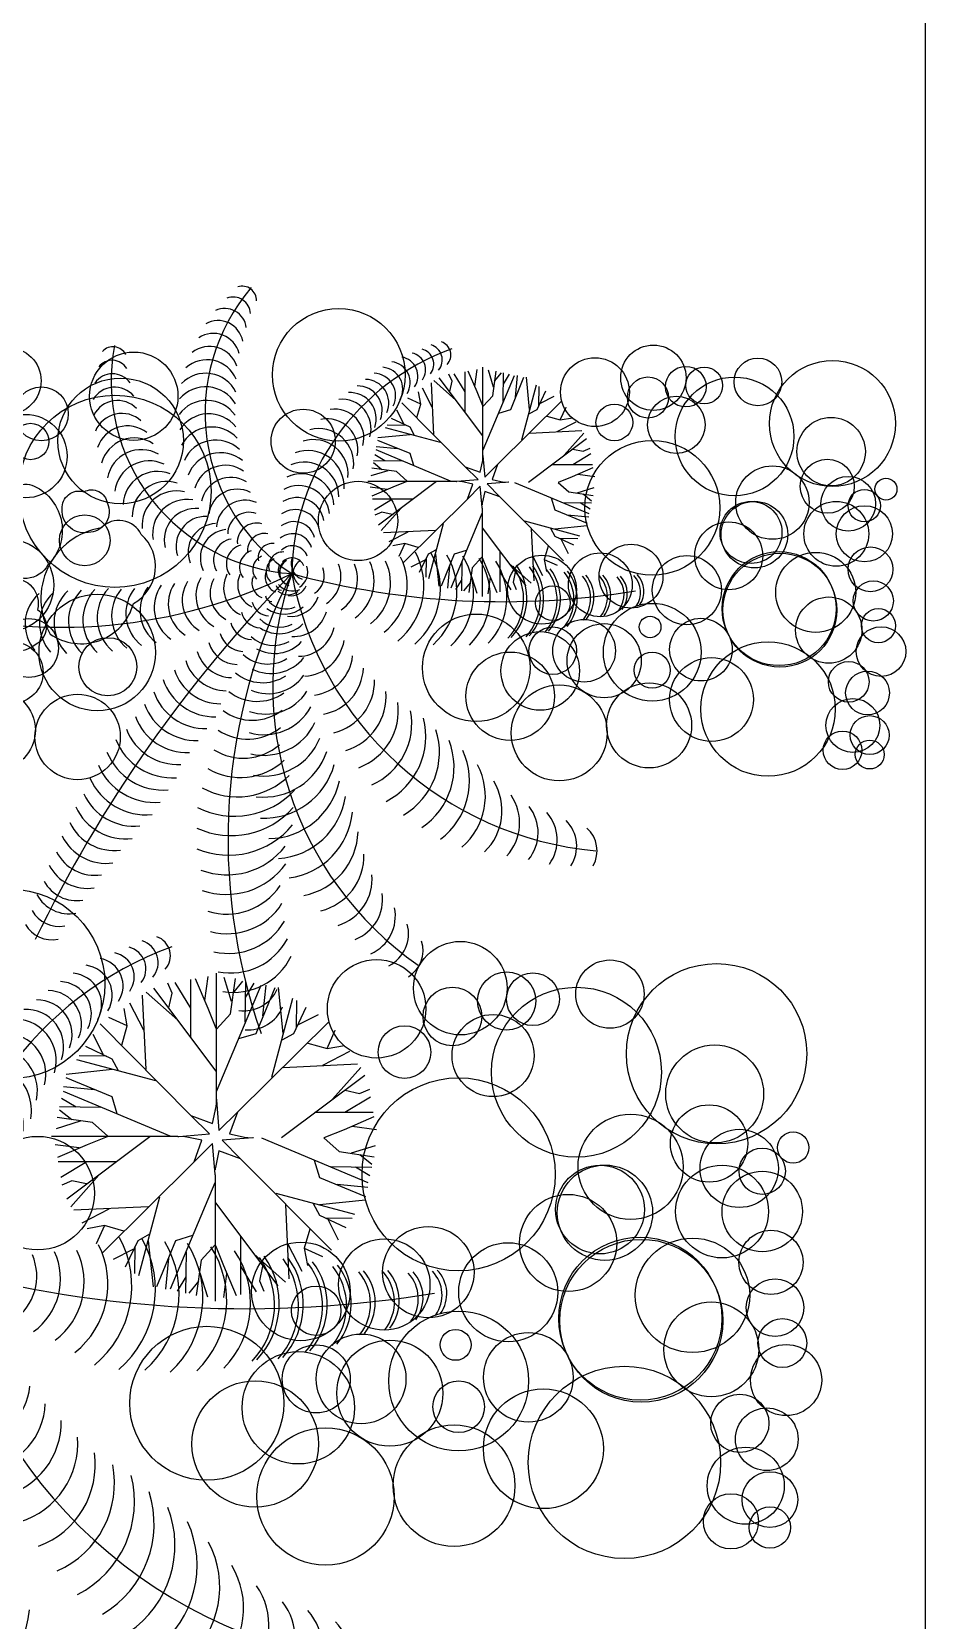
# Model space of a CAD drawing. Header units: inches. Extents: x 0 to 2330, y 0 to 1444.
# Drawn here: x 1034.4 to 1067, y 388.1 to 446 of the extents above; entities that cross this region are included whole.
import ezdxf

# ---------------------------------------------------------------- set-up
doc = ezdxf.new("R2010")
doc.units = ezdxf.units.IN
doc.header["$MEASUREMENT"] = 0
doc.layers.add('BOUNDRY WALL', color=41, linetype='Continuous')
doc.layers.add('Plants', color=92, linetype='Continuous')

# ---------------------------------------------------------------- blocks, each defined once
blk = doc.blocks.new('18')
at = {"layer": 'Plants'}
for p, q in [((7031.54, 13080.53), (7027.02, 13091.06)), ((7030.41, 13083.31), (7031.54, 13091.87)), ((7034.45, 13046.67), (7034.45, 13093.08)), ((7039.8, 13083.03), (7037.17, 13091.52)), ((7039.4, 13078.65), (7041.17, 13091.1)), ((7020.79, 13076.37), (7009.61, 13086.35)), ((7034.37, 13058.35), (7012.3, 13087.72)), ((7018.81, 13085.94), (7017.25, 13089.54)), ((7017.68, 13080.78), (7018.81, 13085.94)), ((7025.46, 13080.68), (7019.94, 13089.79)), ((7025.46, 13070.15), (7025.46, 13090.75)), ((7034.54, 13051.19), (7050.33, 13088.83)), ((7040.36, 13086), (7043.8, 13090.25)), ((7044.66, 13075.67), (7044.91, 13090.25)), ((7044.76, 13084.45), (7047.85, 13089.54)), ((7048.51, 13071.71), (7055.19, 13087.99)), ((7050.89, 13077.94), (7052, 13088.83)), ((7058.08, 13071.71), (7056.41, 13087.99)), ((7002.96, 13074.4), (7001.83, 13080.53)), ((7008.76, 13072.88), (7003.81, 13082.45)), ((7009.61, 13058.91), (7008.34, 13085.23)), ((7034.37, 13073.44), (7031.54, 13080.53)), ((7054.08, 13056.29), (7061.52, 13084.16)), ((7061.82, 13071.71), (7066.23, 13081.05)), ((7062.79, 13073.69), (7062.94, 13083.32)), ((7025.46, 13042.71), (6993.34, 13075.11)), ((6996.45, 13077.34), (6996.45, 13077.34)), ((7002.96, 13074.4), (6996.45, 13077.34)), ((7000.98, 13067.62), (7002.96, 13074.4)), ((7034.54, 13073.27), (7039.4, 13078.65)), ((7041.88, 13043.84), (7074.28, 13075.96)), ((7063.49, 13074.83), (7070.53, 13078.36)), ((6994.47, 13064.33), (6990.93, 13071.36)), ((7042.43, 13069.87), (7048.51, 13071.71)), ((7057.67, 13069.45), (7061.82, 13071.71)), ((7073.57, 13066.34), (7076.51, 13072.84)), ((7076.51, 13072.84), (7076.51, 13072.84)), ((6995.6, 13063.62), (6985.98, 13063.77)), ((6997.58, 13062.65), (6988.24, 13067.06)), ((7066.79, 13068.32), (7073.57, 13066.34)), ((7072.05, 13060.53), (7081.62, 13065.49)), ((7073.57, 13066.34), (7079.7, 13067.47)), ((6997.58, 13058.91), (6981.31, 13057.24)), ((7013.01, 13054.91), (6985.13, 13062.35)), ((6999.85, 13058.5), (6997.58, 13062.65)), ((7058.08, 13059.68), (7084.4, 13060.96)), ((7075.54, 13048.51), (7085.52, 13059.68)), ((6991.36, 13051.72), (6980.46, 13052.83)), ((6997.58, 13049.34), (6981.31, 13056.02)), ((7057.52, 13034.92), (7086.89, 13057)), ((7085.11, 13050.49), (7088.71, 13052.04)), ((6984.85, 13045.59), (6979.75, 13048.68)), ((7018.1, 13035.37), (6980.46, 13051.16)), ((6999.42, 13043.26), (6997.58, 13049.34)), ((7034.46, 13048.12), (7035.35, 13037.33)), ((7079.85, 13043.84), (7088.96, 13049.35)), ((7079.95, 13051.62), (7085.11, 13050.49)), ((6986.26, 13040.63), (6977.77, 13038)), ((6990.65, 13040.23), (6978.2, 13042)), ((6993.62, 13045.49), (6979.04, 13045.74)), ((6983.29, 13041.19), (6979.04, 13044.63)), ((7025.46, 13042.71), (7033.1, 13039.92)), ((7031.97, 13036.18), (7025.46, 13042.71)), ((7033.1, 13039.92), (7034.37, 13045.87)), ((7035.35, 13037.33), (7041.88, 13043.84)), ((7041.88, 13043.84), (7039.09, 13036.19)), ((7069.32, 13043.84), (7089.92, 13043.84)), ((7079.7, 13037.75), (7090.23, 13042.28)), ((7020.86, 13035.28), (6976.21, 13035.28)), ((7010.94, 13035.2), (6981.58, 13013.13)), ((6995.86, 13035.2), (6988.77, 13032.37)), ((6996.03, 13035.37), (6990.65, 13040.23)), ((7021.17, 13035.3), (7031.97, 13036.18)), ((7029.37, 13033.93), (7023.42, 13035.2)), ((7047.29, 13034.83), (7036.5, 13033.95)), ((7039.09, 13036.19), (7045.04, 13034.93)), ((7072.61, 13034.92), (7079.7, 13037.75)), ((7082.48, 13038.88), (7091.04, 13037.75)), ((6985.98, 13031.24), (6977.43, 13032.37)), ((6988.77, 13032.37), (6978.24, 13027.85)), ((7026.59, 13026.29), (7029.37, 13033.93)), ((7033.12, 13032.8), (7026.59, 13026.29)), ((7034, 13022), (7033.12, 13032.8)), ((7035.36, 13030.2), (7034.1, 13024.26)), ((7043.01, 13027.42), (7035.36, 13030.2)), ((7036.5, 13033.95), (7043.01, 13027.42)), ((7050.36, 13034.76), (7088, 13018.96)), ((7072.44, 13034.76), (7077.82, 13029.9)), ((7077.82, 13029.9), (7090.27, 13028.13)), ((7082.2, 13029.49), (7090.69, 13032.13)), ((6999.15, 13026.29), (6978.54, 13026.29)), ((6988.62, 13026.29), (6979.5, 13020.77)), ((7026.59, 13026.29), (6994.19, 12994.17)), ((7043.01, 13027.42), (7075.13, 12995.02)), ((7069.04, 13026.86), (7070.88, 13020.79)), ((7074.84, 13024.63), (7089.42, 13024.38)), ((7083.62, 13024.53), (7088.71, 13021.44)), ((7085.17, 13028.94), (7089.42, 13025.49)), ((6983.35, 13019.64), (6979.76, 13018.08)), ((6992.92, 13021.62), (6982.95, 13010.44)), ((6988.51, 13018.51), (6983.35, 13019.64)), ((7033.93, 13018.93), (7018.13, 12981.29)), ((7034.01, 13021.69), (7034.01, 12977.04)), ((7070.88, 13020.79), (7087.16, 13014.1)), ((7077.11, 13018.41), (7088, 13017.29)), ((7014.39, 13013.84), (7006.94, 12985.96)), ((7055.46, 13015.22), (7083.33, 13007.77)), ((7070.88, 13011.22), (7087.16, 13012.89)), ((7010.39, 13010.44), (6984.06, 13009.17)), ((6996.41, 13009.59), (6986.84, 13004.64)), ((7034.09, 13011.77), (7056.17, 12982.41)), ((7058.85, 13011.22), (7060.13, 12984.89)), ((7068.62, 13011.62), (7070.88, 13007.47)), ((7070.88, 13007.47), (7080.22, 13003.07)), ((6994.89, 13003.79), (6988.77, 13002.66)), ((6994.89, 13003.79), (6991.96, 12997.28)), ((7001.68, 13001.81), (6994.89, 13003.79)), ((7067.49, 13002.51), (7065.5, 12995.72)), ((7072.86, 13006.51), (7082.49, 13006.36)), ((7074, 13005.8), (7077.53, 12998.76)), ((6991.96, 12997.28), (6991.96, 12997.28)), ((7006.64, 12998.41), (7002.23, 12989.07)), ((7005.68, 12996.43), (7005.53, 12986.81)), ((7010.79, 13000.68), (7006.64, 12998.41)), ((7010.39, 12998.41), (7012.06, 12982.14)), ((7019.95, 12998.41), (7013.27, 12982.14)), ((7026.03, 13000.25), (7019.95, 12998.41)), ((7033.93, 12996.86), (7029.07, 12991.48)), ((7034.09, 12996.69), (7036.92, 12989.6)), ((7043.01, 12999.98), (7043.01, 12979.37)), ((7059.7, 12997.24), (7064.66, 12987.67)), ((7065.5, 12995.72), (7066.64, 12989.6)), ((7065.5, 12995.72), (7072.01, 12992.79)), ((7004.97, 12995.3), (6997.93, 12991.76)), ((7017.58, 12992.19), (7016.46, 12981.29)), ((7023.8, 12994.45), (7023.55, 12979.87)), ((7029.07, 12991.48), (7027.3, 12979.03)), ((7047.68, 12993.75), (7058.85, 12983.78)), ((7072.01, 12992.79), (7072.01, 12992.79)), ((7023.7, 12985.68), (7020.61, 12980.58)), ((7028.66, 12987.09), (7031.3, 12978.6)), ((7036.92, 12989.6), (7041.45, 12979.07)), ((7038.05, 12986.81), (7036.92, 12978.26)), ((7043.01, 12989.45), (7048.52, 12980.33)), ((7050.79, 12989.35), (7049.66, 12984.18)), ((7028.11, 12984.12), (7024.66, 12979.87)), ((7049.66, 12984.18), (7051.21, 12980.59))]:
    blk.add_line(p, q, dxfattribs=at)
for points in [[(6814.31, 12992.97, -0.520567), (6792.12, 12990.81, -0.520567), (6785.22, 13005, -0.520567), (6792.5, 13024.44, -0.520567), (6807.38, 13032.88, -0.520567)], [(6835.94, 13009.62, -0.520567), (6821.48, 13021.3, -0.520567), (6832.56, 13030.01, -0.520567), (6844.38, 13024.15, -0.520567)], [(6815.41, 12957.97, 0.520567), (6857.55, 12973.46, 0.520567), (6861.53, 13008.32, 0.520567), (6841.25, 13011.75, 0.520567)], [(6770.9, 12966.61, -0.520567), (6779.78, 12987.05, -0.520567), (6795.54, 12986.19, -0.520567), (6809, 12970.38, -0.520567), (6809.15, 12953.29, -0.520567)]]:
    blk.add_lwpolyline(points, format="xyb", close=True, dxfattribs=at)
for centre, radius in [((6961.47, 13089.22), 33.55), ((6793.92, 13086.13), 16.96), ((7120.68, 13087.73), 16.54), ((6857.76, 13078.39), 22.35), ((7091.11, 13080.45), 17.42), ((7173.59, 13085.62), 12.08), ((7137.08, 13083.2), 10.28), ((7146.39, 13083.82), 9.33), ((7211.31, 13064.55), 31.88), ((6851.08, 13055.77), 31.79), ((7117.91, 13077.72), 10.39), ((7161.76, 13058), 30.05), ((6811, 13069.44), 13.62), ((6848.19, 13030.23), 48.66), ((7100.95, 13065.12), 9.3), ((7132.29, 13063.9), 14.52), ((6802.91, 13048.05), 21.13), ((6943.47, 13055.61), 16.21), ((6805.57, 13055.45), 9.21), ((7210.63, 13050.31), 17.32), ((7120.1, 13021.87), 34.15), ((7208.66, 13032.79), 13.67), ((7180.93, 13024.53), 18.6), ((6971.25, 13015.23), 20.08), ((7219.32, 13023.97), 13.83), ((7238.38, 13031.33), 5.55), ((7227.46, 13022.96), 8.2), ((7170.09, 13009.42), 15.68), ((7171.84, 13008.31), 16.86), ((7213.24, 13008.73), 16.41), ((6832.93, 13005.42), 12.83), ((7227.46, 13008.73), 14.22), ((7158.82, 12997.6), 17.18), ((6793.68, 12982.72), 23.54), ((7109.39, 12987.28), 16.16), ((7230.55, 12990.76), 11.33), ((7064.31, 12980.48), 17.43), ((7093.82, 12982.93), 16.16), ((7137.64, 12980.19), 17.5), ((7184.32, 12970.87), 28.84), ((7184.69, 12970.08), 28.81), ((7202.81, 12979.09), 20.24), ((7151.16, 12991.3), 2.842170943040401e-13), ((7231.98, 12974.74), 10.16), ((7069.76, 12973.63), 8.75), ((6839.28, 12948.65), 29.47), ((7120.13, 12948.8), 24.73), ((7209.45, 12959.97), 16.77), ((7031.06, 12940.89), 27.23), ((7234.57, 12962.2), 8.64), ((6804.71, 12950.89), 14.94), ((7085.62, 12949.54), 15.86), ((7095.78, 12944.48), 18.77), ((7119.04, 12961.57), 5.47), ((7144.75, 12950.08), 15.86), ((6844.63, 12941.44), 14.7), ((7063.41, 12939.31), 19.88), ((7069.76, 12949.54), 12.03), ((7235.89, 12949.11), 12.58), ((6796.33, 12938.53), 15.56), ((7178.74, 12919.97), 34.01), ((7048.21, 12926.5), 22.38), ((7120.13, 12939.67), 9.13), ((7150.07, 12924.83), 21.2), ((7219.53, 12933.83), 10.29), ((7229.06, 12928.18), 11.08), ((7223.93, 12943.13), 2.842170943040401e-13), ((6787.78, 12909.32), 20.21), ((7073.04, 12907.93), 24.28), ((7118.49, 12911.75), 21.52), ((6829.32, 12905.89), 21.63), ((7221.62, 12911.74), 13.64), ((7230.16, 12906.83), 9.85), ((7216.39, 12899.14), 9.76), ((7230.16, 12896.98), 7.31)]:
    blk.add_circle(centre, radius, dxfattribs=at)
for centre, radius, start, end in [((6991.51, 13070.09), 97.67, 139.5669, 236.5663), ((6912.61, 13126.86), 7.25, 358.0698, 107.3306), ((6908.08, 13119.9), 8.7, 2.1115, 111.3723), ((6903.82, 13111.94), 10.88, 6.1531, 115.4139), ((6900.41, 13103.98), 12.69, 10.1948, 119.4556), ((6898.02, 13096.78), 13.42, 14.2365, 123.4973), ((6847.27, 13096.16), 7.25, 27.8369, 137.0977), ((6943.94, 13086.05), 97.67, 169.334, 266.3334), ((6896.11, 13089.07), 14.51, 18.2781, 127.5389), ((7060.58, 12986.79), 122.9, 109.8929, 179.1654), ((7001.66, 13094.56), 7.88, 322.2418, 75.5886), ((7005.86, 13096.76), 8.01, 319.969, 73.3158), ((7011.11, 13099.2), 7.09, 317.6963, 71.0431), ((6846.79, 13087.87), 8.7, 31.8786, 141.1394), ((6894.76, 13080.87), 15.96, 22.3198, 131.5806), ((6991.63, 13088.52), 9.85, 326.7872, 80.134), ((6996.75, 13091.75), 8.67, 324.5145, 77.8613), ((6982.79, 13082), 11.08, 331.3327, 84.6795), ((6986.97, 13085.24), 10.67, 329.06, 82.4067), ((6847.04, 13078.85), 10.88, 35.9202, 145.181), ((6894.13, 13072.94), 17.05, 26.3615, 135.6223), ((6974.87, 13075), 11.9, 335.8781, 89.2249), ((6978.76, 13078.59), 11.49, 333.6054, 86.9522), ((6848.03, 13070.24), 12.69, 39.9619, 149.2227), ((6894.16, 13065.71), 17.41, 30.4031, 139.6639), ((6967.22, 13066.98), 13.23, 340.4236, 93.7704), ((6971.14, 13071.25), 12.31, 338.1509, 91.4977), ((6849.53, 13062.81), 13.42, 44.0036, 153.2644), ((6894.71, 13058.86), 17.41, 34.4448, 143.7056), ((6963.12, 13062.12), 14.71, 342.6963, 96.0431), ((6851.7, 13055.17), 14.51, 48.0452, 157.306), ((6895.74, 13052.07), 17.41, 38.4865, 147.7473), ((6959.49, 13057.17), 14.71, 345.5535, 98.9003), ((6854.6, 13047.38), 15.96, 52.0869, 161.3477), ((6955.56, 13051.31), 15.63, 348.4106, 101.7574), ((6897.25, 13045.36), 17.41, 42.5281, 151.7889), ((6951.31, 13044.24), 17.73, 351.2677, 104.6145), ((6857.99, 13040.19), 17.05, 56.1286, 165.3894), ((6899.23, 13038.78), 17.41, 46.5698, 155.8306), ((6948.71, 13038.95), 17.47, 354.1249, 107.4717), ((6861.61, 13033.92), 17.41, 60.1702, 169.431), ((6901.66, 13032.35), 17.41, 50.6115, 159.8723), ((6945.82, 13032.5), 18.39, 356.982, 110.3288), ((7030.61, 13046.67), 3.84, 347.9659, 0), ((7038.29, 13048.44), 3.84, 180, 184.6649), ((6865.49, 13028.25), 17.41, 64.2119, 173.4727), ((6903.99, 13027.46), 15.96, 54.6531, 163.9139), ((6944.08, 13027.55), 17.47, 359.8392, 113.186), ((6869.76, 13022.86), 17.41, 68.2536, 177.5144), ((6874.39, 13017.79), 17.41, 72.2952, 181.556), ((6906.89, 13022.04), 15.23, 58.6948, 167.9556), ((6942.54, 13022.55), 16.55, 2.6963, 116.0431), ((7020.86, 13039.12), 3.84, 270, 274.6649), ((7022.62, 13031.44), 3.84, 77.9659, 90), ((7045.84, 13038.68), 3.84, 257.9659, 270), ((7047.61, 13031), 3.84, 90, 94.6649), ((6879.38, 13013.06), 17.41, 76.3369, 185.5977), ((6910.12, 13016.82), 14.51, 62.7365, 171.9973), ((6941.21, 13017.48), 15.63, 5.5535, 118.9003), ((6884.68, 13008.69), 17.41, 80.3786, 189.6394), ((6914.08, 13011.22), 14.51, 66.7781, 176.0389), ((6940.38, 13013.39), 13.66, 8.4106, 121.7574), ((7037.85, 13023.45), 3.84, 167.9659, 180), ((6889.14, 13005.6), 15.96, 84.4202, 193.681), ((6916.15, 13008.74), 10.88, 70.8198, 180.0806), ((6939.53, 13008.67), 12.31, 11.2677, 124.6145), ((7030.17, 13021.69), 3.84, 0, 4.6649), ((6894.34, 13002.34), 15.23, 88.4619, 197.7227), ((6899.73, 12999.41), 14.51, 92.5036, 201.7644), ((6919.93, 13004.38), 9.79, 74.8615, 184.1223), ((6938.89, 13004.22), 10.67, 14.1249, 127.4717), ((6905.95, 12996.51), 14.51, 96.5452, 205.806), ((6923.95, 13000.25), 8.7, 78.9031, 188.1639), ((6938.29, 12998.95), 9.85, 16.982, 130.3288), ((6908.98, 12995.39), 10.88, 100.5869, 209.8477), ((6914.42, 12993.48), 9.79, 104.6286, 213.8894), ((6927.91, 12996.58), 7.25, 82.9448, 192.2056), ((6938, 12994.73), 7.95, 19.8392, 133.186), ((6919.96, 12991.88), 8.7, 108.6702, 217.931), ((6925.23, 12990.67), 7.25, 112.7119, 221.9727), ((6932, 12989.59), 7.25, 116.7536, 226.0144), ((6933.25, 12992.28), 7.25, 86.9865, 196.2473), ((6939.63, 12989.3), 8.14, 129.7112, 220.4082), ((6937.81, 12989.99), 6.57, 22.6963, 136.0431), ((6945.54, 12993.57), 8.14, 161.0937, 251.7906), ((6965.39, 12983.04), 30.73, 308.2446, 26.984), ((6968.32, 12982.39), 36.21, 309.4351, 28.1744), ((6975.86, 12981.01), 37.04, 310.6256, 29.3649), ((6985.06, 12979.57), 36.21, 311.816, 30.5554), ((6993.47, 12978.42), 36.21, 313.0065, 31.7459), ((7003.37, 12977.32), 34.74, 314.197, 32.9363), ((6932.4, 12986.95), 8.14, 157.8629, 248.5599), ((6939.02, 12990.17), 8.14, 159.4783, 250.1753), ((6938.83, 12988.99), 7.25, 120.7952, 230.056), ((6945.68, 12988.87), 7.25, 124.8369, 234.0977), ((6936.92, 12989.31), 8.94, 301.1017, 19.8411), ((6943.42, 12987.67), 10.73, 302.2922, 21.0316), ((6946.22, 12987.17), 16.39, 303.4827, 22.2221), ((6951.93, 12985.86), 19.02, 304.6732, 23.4125), ((6956.29, 12984.93), 23.05, 305.8637, 24.603), ((6962.02, 12983.73), 25.68, 307.0541, 25.7935), ((7013.69, 12976.43), 32.86, 315.3875, 34.1268), ((7026.1, 12975.71), 28.92, 316.5779, 35.3173), ((7027.78, 12976.17), 28.92, 316.5779, 35.3173), ((7035.55, 12975.39), 27.95, 317.7684, 36.5078), ((7037.22, 12975.85), 27.95, 317.7684, 36.5078), ((7047.08, 12975.29), 24.9, 318.9589, 37.6983), ((7048.76, 12975.75), 24.9, 318.9589, 37.6983), ((6821.55, 13223.35), 261.93, 254.1567, 296.3219), ((7445.27, 12494.92), 708.05, 135.79693, 154.18022), ((6900.17, 12975.06), 17.91, 148.1706, 238.8676), ((6907.14, 12977.38), 17.91, 149.786, 240.483), ((6911.43, 12978.74), 15.06, 151.4014, 242.0983), ((6918.29, 12981.38), 15.06, 153.0167, 243.7137), ((7202.17, 12854.02), 296.74, 153.0343, 199.3216), ((6922.53, 12982.91), 12.21, 154.6321, 245.3291), ((6925.69, 12983.92), 8.14, 156.2475, 246.9445), ((7100.67, 12931.74), 172.61, 160.7737, 234.979), ((7044.64, 13383.7), 409.34, 254.8546, 279.4139), ((7107.39, 13020.15), 172.61, 190.5408, 264.7461), ((7058.42, 12975.49), 22.05, 320.1494, 38.8887), ((7060.09, 12975.95), 22.05, 320.1494, 38.8887), ((7071.39, 12976.04), 17.56, 321.3398, 40.0792), ((7073.06, 12976.5), 17.56, 321.3398, 40.0792), ((7081.31, 12976.78), 16.1, 322.5303, 41.2697), ((7082.99, 12977.24), 16.1, 322.5303, 41.2697), ((7092.43, 12977.85), 13.41, 323.7208, 42.4602), ((7094.11, 12978.31), 13.41, 323.7208, 42.4602), ((7102.05, 12979.17), 12.19, 324.9113, 43.6506), ((7103.73, 12979.63), 12.19, 324.9113, 43.6506), ((6831.24, 12963.23), 21.17, 132.0167, 222.7137), ((6839.78, 12963.73), 22.39, 133.6321, 224.3291), ((6847.1, 12964.35), 22.39, 135.2475, 225.9445), ((6854.39, 12965.17), 22.39, 136.8629, 227.5599), ((6861.65, 12966.2), 22.39, 138.4783, 229.1753), ((6867.69, 12967.17), 21.17, 140.0937, 230.7906), ((6874.1, 12968.38), 20.35, 141.7091, 232.406), ((6880.88, 12969.85), 19.95, 143.3244, 234.0214), ((6887.61, 12971.5), 19.54, 144.9398, 235.6368), ((6893.91, 12973.2), 18.73, 146.5552, 237.2522), ((6932.77, 12983.23), 3.08, 192.2358, 264.5911), ((6935.88, 12986.08), 8.21, 230.3556, 307.7505), ((6938.11, 12989.04), 9.28, 220.3343, 293.8495), ((6937.36, 12985.51), 8.21, 260.1227, 337.5176), ((6823.09, 12963.02), 20.35, 130.4014, 221.0983), ((6926.68, 12976.36), 9.25, 193.4772, 265.8325), ((6927.95, 12978.08), 3.7, 192.8565, 265.2118), ((6934.53, 12981.81), 11.13, 222.251, 295.7662), ((6937.17, 12981.66), 14.78, 263.4864, 340.8813), ((6922.37, 12971.59), 10.49, 194.0979, 266.4532), ((6933.8, 12982.84), 14.78, 233.7193, 311.1142), ((6938.64, 12973.95), 17.24, 266.85, 344.2449), ((6917.88, 12966.57), 11.41, 194.7186, 267.0738), ((6931.51, 12975.34), 13.91, 224.1676, 297.6829), ((6931.25, 12975.41), 17.24, 237.0829, 314.4778), ((6913.43, 12961.5), 12.34, 195.3393, 267.6945), ((6928.45, 12968.38), 16.23, 226.0843, 299.5995), ((6941.04, 12965.21), 18.47, 270.2136, 347.6086), ((6910.5, 12957.97), 15.42, 195.96, 268.3152), ((6928.99, 12966.63), 18.47, 240.4465, 317.8415), ((6942.89, 12958.13), 21.55, 273.5773, 350.9722), ((6907.58, 12954.44), 18.5, 196.5807, 268.9359), ((6925.55, 12961.35), 18.55, 228.001, 301.5162), ((6927.09, 12959.57), 21.55, 243.8102, 321.2051), ((6946.45, 12949.09), 22.17, 276.9409, 354.3358), ((6901.79, 12947.35), 24.67, 197.822, 270.1773), ((6904.68, 12950.9), 21.59, 197.2014, 269.5566), ((6949.33, 12941.67), 24.63, 280.3045, 357.6995), ((6898.91, 12943.79), 27.76, 198.4427, 270.798), ((6922.96, 12954.69), 21.34, 229.9176, 303.4329), ((6925.68, 12949.95), 22.17, 247.1738, 324.5687), ((6952.53, 12934.34), 27.09, 283.6682, 1.0631), ((6894.08, 12937.84), 27.76, 199.0634, 271.4187), ((6920.25, 12947.08), 23.19, 231.8343, 305.3495), ((6924.5, 12942.08), 24.63, 250.5374, 327.9324), ((6956.5, 12926.68), 28.94, 287.0318, 4.4267), ((6889.32, 12931.85), 27.76, 199.6841, 272.0394), ((6960.84, 12919.19), 30.79, 290.3954, 7.7904), ((6917.73, 12939.4), 25.05, 233.751, 307.2662), ((6923.65, 12934.13), 27.09, 253.9011, 331.296), ((6964.56, 12912.62), 33.87, 293.7591, 11.154), ((6884.62, 12925.8), 27.76, 200.3048, 272.6601), ((6923.29, 12925.51), 28.94, 257.2647, 334.6596), ((6968.56, 12906.14), 36.95, 297.1227, 14.5176), ((6879.98, 12919.7), 27.76, 200.9255, 273.2807), ((6915.32, 12931.2), 26.44, 235.6676, 309.1829), ((6975.49, 12898.19), 36.95, 300.4864, 17.8813), ((6877.28, 12916.01), 30.84, 201.5462, 273.9014), ((6913.14, 12922.94), 27.83, 237.5843, 311.0995), ((6923.34, 12916.85), 30.79, 260.6284, 338.0233), ((6982.87, 12890.66), 36.95, 303.85, 21.2449), ((6872.75, 12909.83), 30.84, 202.1669, 274.5221), ((6923.31, 12909.3), 33.87, 263.992, 341.3869), ((6990.68, 12883.58), 36.95, 307.2136, 24.6086), ((6868.29, 12903.61), 30.84, 202.7876, 275.1428), ((6911.64, 12917.83), 32.47, 239.501, 313.0162), ((6923.56, 12901.69), 36.95, 267.3556, 344.7505), ((7001.79, 12875.9), 33.87, 310.5773, 27.9722), ((6863.89, 12897.33), 30.84, 203.4082, 275.7635), ((6910.17, 12912.68), 37.11, 241.4176, 314.9329), ((6925.63, 12891.35), 36.95, 270.7193, 348.1142), ((7015.26, 12868.48), 28.82, 313.9409, 31.3358), ((6908.7, 12907.51), 41.74, 243.3343, 316.8495), ((6857.81, 12888.47), 27.76, 204.0289, 276.3842), ((6928.3, 12881.15), 36.95, 274.0829, 351.4778), ((7028.39, 12862.35), 24.63, 317.3045, 34.6995), ((6853.59, 12882.09), 27.76, 204.6496, 277.0049), ((6907.08, 12897.67), 41.74, 245.251, 318.7662), ((6931.56, 12871.13), 36.95, 277.4465, 354.8415), ((7040.81, 12857.44), 21.55, 320.6682, 38.0631), ((7051.09, 12853.74), 20.94, 324.0318, 41.4267), ((6847.73, 12873.08), 24.67, 205.2703, 277.6256), ((6905.78, 12887.77), 41.74, 247.1676, 320.6829), ((7063.41, 12850.57), 18.47, 327.3954, 44.7904), ((6843.67, 12866.58), 24.67, 205.891, 278.2463), ((6937.39, 12858.95), 33.87, 280.8102, 358.2051), ((7076.79, 12848.25), 15.39, 330.7591, 48.154), ((6904.95, 12873.2), 37.11, 249.0843, 322.5995), ((6838.03, 12857.44), 21.59, 206.5117, 278.867), ((6945.4, 12845.81), 28.82, 284.1738, 1.5687), ((6834.14, 12850.84), 21.59, 207.1324, 279.4876), ((6904.47, 12863.25), 37.11, 251.001, 324.5162), ((6828.74, 12841.55), 18.5, 207.7531, 280.1083), ((6953.75, 12833.98), 24.63, 287.5374, 4.9324), ((6904.77, 12848.67), 32.47, 252.9176, 326.4329), ((6825.02, 12834.85), 18.5, 208.3738, 280.729), ((6905.11, 12838.73), 32.47, 254.8343, 328.3495), ((6962.1, 12823.55), 21.55, 290.9011, 8.296), ((6819.84, 12825.43), 15.42, 208.9945, 281.3497), ((6969.18, 12815.23), 20.94, 294.2647, 11.6596), ((6816.3, 12818.64), 15.42, 209.6151, 281.9704), ((6905.79, 12828.8), 32.47, 256.751, 330.2662), ((6978.3, 12806.37), 18.47, 297.6284, 15.0233), ((6906.8, 12818.9), 32.47, 258.6676, 332.1829), ((6988.77, 12797.71), 15.39, 300.992, 18.3869), ((6908.14, 12809.04), 32.47, 260.5843, 334.0995), ((6913.41, 12785.79), 18.55, 262.501, 336.0162), ((6915.85, 12776.17), 18.55, 264.4176, 337.9329)]:
    blk.add_arc(centre, radius, start, end, dxfattribs=at)

msp = doc.modelspace()

# ---------------------------------------------------------------- linework, layer by layer
at = {"layer": 'BOUNDRY WALL'}
msp.add_line((1066.99429, 1409.61423), (1066.99429, 341.61423), dxfattribs=at)

# ---------------------------------------------------------------- block references
for p, xscale, yscale, zscale in [((544.04504, -509.55682), 0.07204900772887864, 0.07204900772887864, 0.07204900772887864), ((315.78364, -938.42173), 0.1031163595918287, 0.1031163595918287, 0.1031163595918287)]:
    msp.add_blockref('18', p, dxfattribs=dict(xscale=xscale, yscale=yscale, zscale=zscale))

doc.saveas('drawing.dxf')
